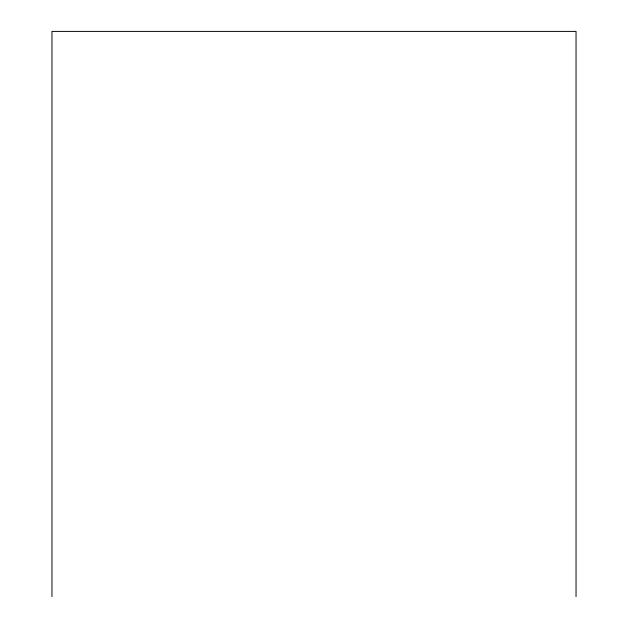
<?xml version="1.0" encoding="UTF-8"?>
<svg xmlns="http://www.w3.org/2000/svg" width="628" height="628" viewBox="0 0 628 628"><rect width="100%" height="100%" fill="white"/><g stroke="black" fill="none" stroke-linecap="round" stroke-linejoin="round"><path stroke-width="0.94" d="M576.041 596.6L576.041 31.4L51.959 31.4L51.959 596.6"/></g></svg>
